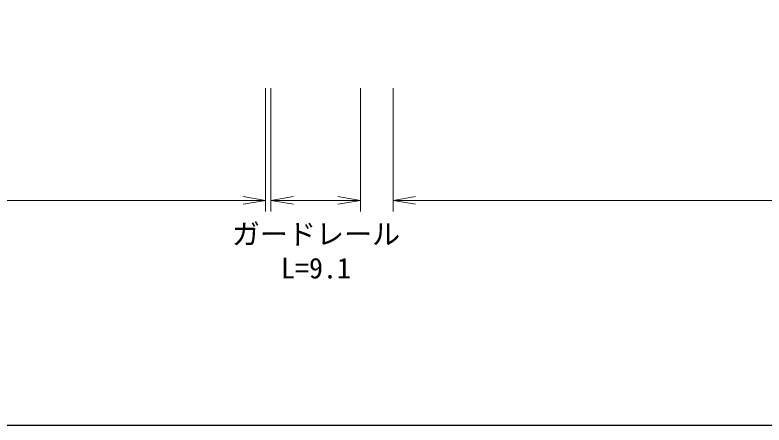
# Model space of a CAD drawing. Units: millimetres, scale not verified. Extents: x 40000 to 680000, y 20000 to 380000.
# Drawn here: x 374665 to 441434, y 205000 to 241502 of the extents above; entities that cross this region are included whole.
import ezdxf
from ezdxf.enums import TextEntityAlignment as Align

# ---------------------------------------------------------------- set-up
doc = ezdxf.new("R2010")
doc.units = ezdxf.units.MM
doc.header["$LTSCALE"] = 1000
for name, color, linetype, lineweight in [('M-STR-HTXT', 7, 'Continuous', 13), ('M-TTL-BAND', 7, 'Continuous', 25), ('M-WORK', 1, 'Continuous', 13)]:
    doc.layers.add(name, color=color, linetype=linetype, lineweight=lineweight)
doc.styles.add('ＭＳ ゴシック', font='')
doc.styles.get('ＭＳ ゴシック').set_extended_font_data('MS Gothic')

# ---------------------------------------------------------------- blocks, each defined once
blk = doc.blocks.new('open_arrow')
at = {"color": 0, "linetype": 'Continuous', "lineweight": -2}
blk.add_lwpolyline([(7.5, 1.25), (0, 0), (7.5, -1.25)], dxfattribs=at)

msp = doc.modelspace()

# ---------------------------------------------------------------- linework, layer by layer
at = {"layer": 'M-STR-HTXT'}
for p, q in [((397000, 235000), (397000, 224000)), ((397475, 235000), (397475, 224000)), ((405450, 235000), (405450, 224000)), ((408375, 235000), (408375, 224000)), ((304880, 225000), (397000, 225000)), ((397475, 225000), (405450, 225000)), ((408375, 225000), (522390, 225000))]:
    msp.add_line(p, q, dxfattribs=at)
at = {"layer": 'M-TTL-BAND'}
msp.add_line((40000, 205000), (579000, 205000), dxfattribs=at)
at = {"layer": 'M-WORK'}
msp.add_open_spline([(439557, 247227), (440154, 246917), (440334, 246838), (440843, 246612), (441906, 246141), (442547, 245986), (443650, 245618), (445278, 245075), (446196, 244786), (447853, 244336), (449446, 243904), (450362, 243754), (451956, 243324), (453689, 242856), (454666, 242603), (456360, 242010), (457600, 241575), (458319, 241371), (459486, 240766), (460377, 240305), (460857, 240003), (461671, 239417), (462385, 238901), (462721, 238530), (463393, 237960), (464444, 237069), (464772, 236786), (466075, 235669)], degree=3, knots=[0, 0, 0, 0, 1, 1, 1, 2, 2, 2, 3, 3, 3, 4, 4, 4, 5, 5, 5, 6, 6, 6, 7, 7, 7, 8, 8, 8, 9, 9, 9, 9], dxfattribs=at)

# ---------------------------------------------------------------- block references
at = {"layer": 'M-STR-HTXT', "xscale": 267, "yscale": 267, "rotation": 180}
for p in [(397000, 225000), (405450, 225000)]:
    msp.add_blockref('open_arrow', p, dxfattribs=at)
at = {"layer": 'M-STR-HTXT', "xscale": 267, "yscale": 267}
for p in [(397475, 225000), (408375, 225000)]:
    msp.add_blockref('open_arrow', p, dxfattribs=at)

# ---------------------------------------------------------------- texts
at = {"layer": 'M-STR-HTXT', "style": 'ＭＳ ゴシック'}
msp.add_text('ガードレール', height=1833, dxfattribs=at).set_placement((401500, 222000), align=Align.MIDDLE_CENTER)
msp.add_text('L=9.1', height=1833, dxfattribs=at).set_placement((401500, 217500), align=Align.BOTTOM_CENTER)

doc.saveas('drawing.dxf')
